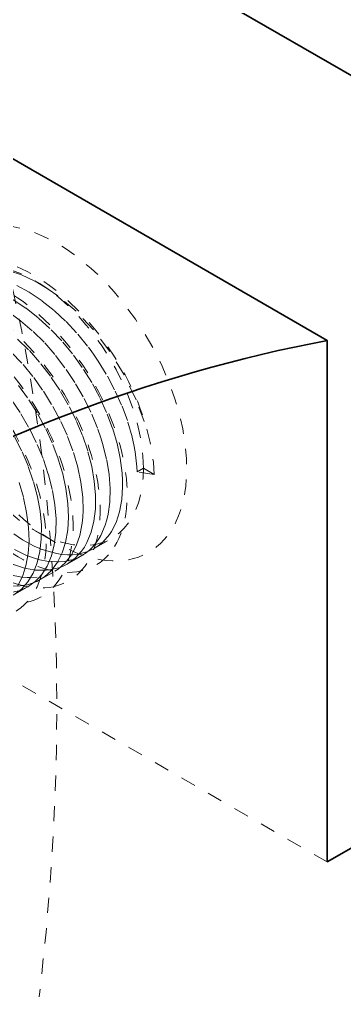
# Model space of a CAD drawing. Header units: millimetres. Extents: x -742 to 742, y -525 to 525.
# Drawn here: x 471.7 to 493, y 113.9 to 177.4 of the extents above; entities that cross this region are included whole.
import ezdxf

# ---------------------------------------------------------------- set-up
doc = ezdxf.new("R2010")
doc.units = ezdxf.units.MM
doc.linetypes.add('虚线', pattern=[2, 1, -1])
doc.layers.get('0').update_dxf_attribs({"lineweight": 35})
doc.layers.add('粗实线层', color=7, linetype='Continuous', lineweight=35)
doc.layers.add('虚线层', color=6, linetype='虚线', lineweight=18)

# ---------------------------------------------------------------- blocks, each defined once
blk = doc.blocks.new('*X15')
for p, q in [((-596.887, -175.832), (-504.963, -228.904)), ((-459.696, -236.828), (-551.62, -183.756)), ((-504.963, -228.904), (-504.963, -262.963)), ((-504.963, -262.963), (-459.696, -236.828))]:
    blk.add_line(p, q)
blk.add_ellipse((-540.318, -369.108), major_axis=(-77.5, -134.234), ratio=0.57735, start_param=3.598535, end_param=3.92699)
at = {"layer": '虚线层', "color": 7}
for p, q in [((-516.983, -237.244), (-517.392, -237.479)), ((-516.276, -237.652), (-516.983, -237.244)), ((-516.276, -237.652), (-517.392, -237.479)), ((-524.055, -241.326), (-522.64, -242.143)), ((-520.195, -242.48), (-519.055, -241.821)), ((-521.963, -243.5), (-521.007, -242.949)), ((-523.729, -244.52), (-522.776, -243.97)), ((-525.498, -245.542), (-524.545, -244.991)), ((-504.963, -262.963), (-530.318, -248.324))]:
    blk.add_line(p, q, dxfattribs=at)
for points in [[(-523.21, -225.542), (-524.074, -225.024), (-524.952, -224.614), (-525.754, -224.343), (-526.15, -224.247), (-526.535, -224.179), (-527.325, -224.127), (-528.037, -224.191), (-528.38, -224.266), (-528.705, -224.368), (-529.311, -224.649)], [(-519.076, -241.375), (-518.77, -240.775), (-518.646, -240.44), (-518.544, -240.09), (-518.395, -239.289), (-518.34, -238.459), (-518.345, -238.018), (-518.371, -237.572), (-518.497, -236.593), (-518.705, -235.63), (-518.997, -234.647), (-519.39, -233.605), (-519.84, -232.619), (-520.36, -231.649), (-520.975, -230.662), (-521.62, -229.766), (-522.316, -228.924), (-523.092, -228.108), (-523.864, -227.406), (-524.658, -226.787), (-525.507, -226.233)], [(-525.253, -225.309), (-524.441, -225.75), (-523.592, -226.317), (-522.799, -226.948), (-522.031, -227.66), (-521.261, -228.487), (-520.573, -229.338), (-520.246, -229.787), (-519.937, -230.241), (-519.33, -231.233), (-518.818, -232.204), (-518.377, -233.191), (-517.996, -234.233), (-517.717, -235.215), (-517.608, -235.702), (-517.522, -236.176), (-517.409, -237.149), (-517.392, -237.479)], [(-525.809, -227.022), (-525.007, -227.604), (-524.185, -228.308), (-523.435, -229.058), (-522.723, -229.876), (-522.023, -230.797), (-521.412, -231.72), (-520.862, -232.677), (-520.359, -233.708), (-519.956, -234.699), (-519.783, -235.199), (-519.633, -235.689), (-519.38, -236.712), (-519.225, -237.657), (-519.156, -238.561), (-519.176, -239.458), (-519.285, -240.248), (-519.372, -240.62), (-519.479, -240.967), (-519.77, -241.635), (-519.893, -241.847)], [(-516.936, -234.198), (-517.459, -232.775), (-518.238, -231.145), (-519.177, -229.607), (-520.251, -228.194), (-521.384, -226.99), (-522.58, -225.977), (-523.21, -225.542)], [(-521.963, -243.5), (-521.956, -243.497), (-521.444, -243.121), (-521.025, -242.659), (-520.841, -242.39), (-520.679, -242.102), (-520.4, -241.421), (-520.219, -240.693), (-520.123, -239.894), (-520.116, -238.99), (-520.196, -238.078), (-520.362, -237.128), (-520.626, -236.101), (-520.961, -235.111), (-521.376, -234.122), (-521.891, -233.094), (-522.449, -232.14), (-523.066, -231.222), (-523.772, -230.308), (-524.491, -229.5), (-525.247, -228.761)], [(-525.621, -229.651), (-524.848, -230.473), (-524.155, -231.319), (-523.512, -232.217), (-522.901, -233.207), (-522.386, -234.178), (-521.942, -235.166), (-521.556, -236.208), (-521.27, -237.19), (-521.067, -238.151), (-520.946, -239.126), (-520.921, -240.009), (-520.942, -240.433), (-520.983, -240.835), (-521.14, -241.633), (-521.372, -242.311), (-521.683, -242.905), (-522.092, -243.43), (-522.555, -243.829), (-522.776, -243.97)], [(-525.6, -232.775), (-524.987, -233.697), (-524.436, -234.653), (-523.927, -235.683), (-523.517, -236.673), (-523.186, -237.661), (-522.927, -238.686), (-522.768, -239.634), (-522.695, -240.543), (-522.71, -241.444), (-522.811, -242.238), (-522.997, -242.96), (-523.281, -243.634), (-523.632, -244.185), (-523.838, -244.426), (-524.057, -244.64), (-524.545, -244.991)], [(-523.729, -244.52), (-523.44, -244.33), (-522.989, -243.918), (-522.591, -243.38), (-522.289, -242.773), (-522.067, -242.082), (-521.922, -241.274), (-521.873, -240.439), (-521.912, -239.551), (-522.046, -238.571), (-522.26, -237.606), (-522.556, -236.621), (-522.952, -235.577), (-523.407, -234.591), (-523.932, -233.624), (-524.554, -232.641), (-525.204, -231.75)], [(-525.456, -245.517), (-524.946, -245.132), (-524.532, -244.664), (-524.194, -244.102), (-523.922, -243.416), (-523.748, -242.683), (-523.656, -241.879), (-523.652, -240.969), (-523.738, -240.054), (-523.91, -239.103), (-524.183, -238.076), (-524.525, -237.087), (-524.944, -236.097), (-525.462, -235.068)], [(-525.112, -238.18), (-524.823, -239.165), (-524.616, -240.129), (-524.489, -241.107), (-524.456, -241.991), (-524.51, -242.821), (-524.659, -243.623), (-524.888, -244.308), (-525.197, -244.91)], [(-525.456, -241.536), (-524.877, -241.918), (-524.128, -242.323), (-523.753, -242.487), (-523.726, -242.498)], [(-520.195, -242.48), (-520.126, -242.438), (-519.874, -242.266), (-519.643, -242.07), (-519.209, -241.574), (-519.076, -241.375)], [(-519.893, -241.847), (-520.275, -242.355), (-520.494, -242.575), (-520.727, -242.765), (-521.007, -242.949)], [(-523.869, -243.195), (-523.899, -243.187), (-524.628, -242.931), (-525.411, -242.548), (-525.417, -242.544)], [(-523.726, -242.498), (-523.388, -242.622), (-522.633, -242.82), (-522.325, -242.867)], [(-522.325, -242.867), (-521.947, -242.895), (-521.616, -242.891), (-521.3, -242.859), (-521.175, -242.838)], [(-521.007, -242.949), (-521.273, -243.085), (-521.491, -243.173)], [(-521.175, -242.838), (-520.67, -242.701), (-520.195, -242.48)], [(-525.496, -243.519), (-525.481, -243.525), (-524.752, -243.764), (-524.394, -243.843), (-524.107, -243.887)], [(-522.578, -243.366), (-523.192, -243.332), (-523.869, -243.195)], [(-523.11, -243.885), (-522.506, -243.745), (-522.222, -243.633), (-521.963, -243.5)], [(-521.491, -243.173), (-521.853, -243.279), (-522.165, -243.336), (-522.484, -243.363), (-522.578, -243.366)], [(-524.354, -244.388), (-524.577, -244.385), (-524.92, -244.357), (-525.265, -244.301), (-525.625, -244.217)], [(-524.107, -243.887), (-524.048, -243.893), (-523.346, -243.908), (-523.11, -243.885)], [(-524.72, -244.881), (-524.565, -244.849), (-523.957, -244.639), (-523.729, -244.52)], [(-523.927, -244.356), (-524.354, -244.388)], [(-525.061, -245.227), (-525.13, -245.25), (-525.737, -245.381), (-526.103, -245.407)], [(-525.872, -244.908), (-525.866, -244.909), (-525.195, -244.935), (-524.872, -244.905), (-524.72, -244.881)], [(-524.545, -244.991), (-524.576, -245.009), (-525.061, -245.227)]]:
    blk.add_lwpolyline(points, dxfattribs=at)
for centre, major_axis, start_param, end_param in [((-632.242, -316.036), (-77.5, -134.234), 1.611946, 3.100445), ((-522.64, -232.345), (-6, 10.392), 1.714009, 7.78498), ((-524.055, -233.161), (-5, 8.66), 5.37802, 10.210176), ((-524.055, -233.161), (-5, 8.66), 3.926991, 5.37802)]:
    blk.add_ellipse(centre, major_axis=major_axis, ratio=0.57735, start_param=start_param, end_param=end_param, dxfattribs=at)
for points, knots in [([(-516.276, -237.652), (-516.344, -235.517), (-517.112, -233.015), (-519.734, -228.4), (-521.553, -226.358), (-525.42, -223.738), (-527.413, -223.199), (-530.659, -223.922), (-531.866, -225.175), (-532.937, -228.92), (-532.787, -231.357), (-531.215, -236.291), (-529.818, -238.715), (-526.457, -242.411), (-524.544, -243.629), (-521.142, -244.279), (-519.704, -243.705), (-518.865, -242.362)], [0, 0, 0, 0, 1210.597063, 1210.597063, 2421.194125, 2421.194125, 3631.791188, 3631.791188, 4842.388251, 4842.388251, 6052.985314, 6052.985314, 7263.582376, 7263.582376, 8474.179439, 8474.179439, 9684.776502, 9684.776502, 9684.776502, 9684.776502]), ([(-518.865, -242.362), (-518.026, -241.02), (-517.815, -238.957), (-518.771, -234.324), (-519.926, -231.824), (-523.105, -227.593), (-525.083, -225.925), (-528.963, -224.251), (-530.809, -224.269), (-533.519, -226.027), (-534.345, -227.741), (-534.599, -232.092), (-534.025, -234.665), (-531.763, -239.473), (-530.11, -241.639), (-526.531, -244.541), (-524.661, -245.237), (-523.139, -245.029)], [0, 0, 0, 0, 1210.140114, 1210.140114, 2420.280228, 2420.280228, 3630.420343, 3630.420343, 4840.560457, 4840.560457, 6050.700571, 6050.700571, 7260.840685, 7260.840685, 8470.9808, 8470.9808, 9681.120914, 9681.120914, 9681.120914, 9681.120914]), ([(-523.139, -245.029), (-521.617, -244.821), (-520.498, -243.717), (-519.584, -240.232), (-519.807, -237.901), (-521.544, -233.125), (-523.035, -230.751), (-526.622, -227.112), (-528.668, -225.901), (-532.38, -225.257), (-533.994, -225.833), (-536.044, -228.544), (-536.452, -230.64), (-535.883, -235.391), (-534.915, -237.978), (-532.08, -242.433), (-530.257, -244.236), (-528.445, -245.224)], [0, 0, 0, 0, 1208.542156, 1208.542156, 2417.084311, 2417.084311, 3625.626467, 3625.626467, 4834.168623, 4834.168623, 6042.710779, 6042.710779, 7251.252934, 7251.252934, 8459.79509, 8459.79509, 9668.337246, 9668.337246, 9668.337246, 9668.337246]), ([(-528.445, -245.224), (-526.634, -246.211), (-524.899, -246.35), (-522.375, -244.893), (-521.628, -243.318), (-521.527, -239.199), (-522.177, -236.716), (-524.618, -232.032), (-526.374, -229.901), (-530.204, -227.032), (-532.223, -226.338), (-535.596, -226.758), (-536.902, -227.867), (-538.2, -231.405), (-538.174, -233.783), (-536.816, -238.708), (-535.508, -241.183), (-533.872, -243.132)], [0, 0, 0, 0, 1208.490199, 1208.490199, 2416.980399, 2416.980399, 3625.470598, 3625.470598, 4833.960798, 4833.960798, 6042.450997, 6042.450997, 7250.941196, 7250.941196, 8459.431396, 8459.431396, 9667.921595, 9667.921595, 9667.921595, 9667.921595]), ([(-533.872, -243.132), (-532.236, -245.08), (-530.331, -246.436), (-526.855, -247.388), (-525.339, -246.968), (-523.459, -244.543), (-523.125, -242.575), (-523.849, -238.024), (-524.898, -235.51), (-527.932, -231.147), (-529.874, -229.363), (-533.768, -227.408), (-535.666, -227.266), (-538.543, -228.734), (-539.482, -230.324), (-539.971, -234.521), (-539.518, -237.065), (-538.479, -239.502)], [0, 0, 0, 0, 1211.141372, 1211.141372, 2422.282745, 2422.282745, 3633.424117, 3633.424117, 4844.56549, 4844.56549, 6055.706862, 6055.706862, 7266.848235, 7266.848235, 8477.989607, 8477.989607, 9689.13098, 9689.13098, 9689.13098, 9689.13098])]:
    blk.add_open_spline(points, degree=3, knots=knots, dxfattribs=at)
blk = doc.blocks.new('*X13')
at = {"color": 0, "linetype": 'ByBlock'}
blk.add_blockref('*X15', (0, 0), dxfattribs=at)

msp = doc.modelspace()

# ---------------------------------------------------------------- block references
at = {"layer": '粗实线层'}
msp.add_blockref('*X13', (996.816, 385.306), dxfattribs=at)

doc.saveas('drawing.dxf')
